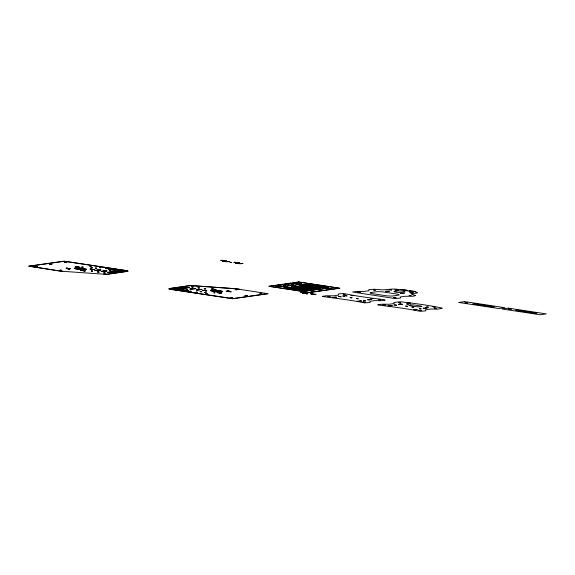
<?xml version="1.0" encoding="UTF-8"?>
<svg xmlns="http://www.w3.org/2000/svg" width="575" height="575" viewBox="0 0 575 575"><rect width="100%" height="100%" fill="white"/><g stroke="black" fill="none" stroke-linecap="round" stroke-linejoin="round"><path stroke-width="0.86" d="M113.606 271.069L119.111 270.257L122.044 270.545M116.56 272.133L113.131 272.219L116.574 272.147M187.939 290.598L185.718 290.914L181.678 290.303C183.605 289.347 191.533 290.878 187.407 290.993M115.216 269.603C110.817 270.652 104.736 268.432 111.442 268.935M277.006 285.229L282.993 284.366L323.186 290.468L317.192 291.331M284.711 284.115L290.706 283.259L330.891 289.362L324.904 290.217M284.51 287.823L285.43 287.694M303.686 290.734L304.606 290.605M111.176 268.985L108.977 269.316M114.274 272.363L115.992 272.119L113.713 272.277L114.267 272.363M68.497 269.086L68.727 269.179M60.67 270.207L60.979 270.308M106.677 268.64L106.131 268.582L107.374 268.662L105.534 268.525L106.663 268.726M186.127 291L181.118 290.238L184.244 289.937M65.816 262.365L66.204 262.308L65.687 262.178M51.089 264.486L51.132 264.32M36.354 266.599C37.655 266.419 34.162 266.275 35.801 266.57M76.008 266.814L78.761 267.317M69.906 268.676L67.031 268.158M81.621 270.387L84.676 270.918M104.291 272.902L105.369 273.017L104.521 272.996M188.499 287.45L184.367 288.111M194.752 288.398C181.312 289.786 200.445 288.715 194.695 288.312M276.805 286.487C276.129 287.026 280.42 286.58 276.855 286.408M190.95 289.088C204.412 287.73 185.258 288.751 191.008 289.168M204.815 288.808L205.893 288.923L205.239 288.758M186.681 289.563L186.932 289.577M201.006 289.347L196.952 290.023M197.203 290.037L201.487 289.419L196.154 289.951L202.077 289.462L200.948 289.261M236.224 289.692L235.743 289.635L236.986 289.714L235.146 289.577L236.275 289.778M217.752 292.553L220.714 293.077M214.274 292.704C216.904 292.998 211.902 292.632 214.669 292.74M261.223 293.523C262.473 293.3 258.843 293.25 260.856 293.509M246.488 295.636L246.876 295.579L246.359 295.449M231.754 297.757L231.804 297.591M117.401 271.652L122.612 270.868L121.929 270.624M179.493 288.255L174.29 289.067L177.157 289.613M50.909 264.478L52.059 264.471L50.959 264.299M76.087 266.822C71.228 266.462 85.991 268.194 76.389 266.85M82.541 267.195C78.847 266.857 86.322 267.217 82.196 267.246M69.819 268.676L70.675 268.69L66.772 268.23M90.857 269.064L93.653 269.574M60.9 270.308C63.502 270.372 58.226 269.97 60.727 270.293M92 271.098L91.748 271.069M98.267 272.047L98.181 272.04M292.208 284.302L291.647 284.352L292.165 284.481M284.826 285.617C286.609 285.495 282.512 285.286 284.639 285.61M186.76 289.563C184.151 289.527 189.606 289.879 186.846 289.57M227.075 291.23L230.122 291.676M200.948 291.705L199.956 291.59L200.776 291.69M196.765 292.308L197.613 292.323L196.592 292.294M261.043 293.516C264.55 293.444 256.623 293.027 261.172 293.602M220.8 293.085L216.998 292.574L221.662 293.099L217.702 292.474M231.581 297.749C234.751 297.943 229.655 297.21 231.2 297.721M64.199 261.266L29.354 266.211L57.852 270.66A13.326 1.761 4 0 0 62.804 271.242M232.695 298.633L267.555 293.674L266.973 293.487M119.442 270.257L113.016 271.019L117.185 271.637M179.429 288.168L180.306 288.248M186.271 290.835L187.278 290.893M65.521 262.085L64.163 262.157L66.793 262.351L65.09 262.315M65.773 262.444L65.09 262.394M90.325 265.902C87.026 266.088 93.495 266.074 90.275 266.067M50.794 264.205L49.428 264.277L50.722 264.471M100.237 267.526C97.887 267.627 102.875 267.734 100.028 267.67M91.612 267.195C88.766 267.26 94.228 267.583 91.677 267.282M100.409 267.777L99.928 267.742M75.958 266.735L76.439 266.771M109.854 270.157L110.328 270.192M110.026 270.408C112.865 270.351 107.295 270.07 110.048 270.336M66.959 268.072L66.017 268.166L69.726 268.669M93.718 269.661L94.688 269.61L90.002 269.043L94.099 269.567L90.951 269.064M69.949 268.762L69.244 268.697M68.439 268.999C71.631 269.431 65.945 269.05 68.662 269.093M91.892 271.17C94.717 271.113 89.341 270.775 91.828 271.084M84.482 270.99C89.657 271.048 72.946 269.502 84.41 270.904M108.208 272.528L113.268 271.882L108.064 272.428M300.172 283.374L301.286 283.281L300.172 283.288M300.509 283.403C304.527 283.353 297.002 282.785 300.344 283.31M61.029 270.394L60.555 270.358M292.761 284.266L291.058 284.309L292.761 284.352M292.33 284.575L293.688 284.503L292.402 284.309M284.618 285.689C288.664 285.624 281.01 285.085 284.452 285.595M192.244 286.817C196.233 287.399 189.01 286.76 192.46 286.911M188.449 287.363L189.577 287.565L184.273 288.183M212.412 288.916L211.442 288.966L215.187 289.505M215.165 289.584L216.128 289.534L212.484 289.002M228.038 290.634L228.512 290.67M228.21 290.893L229.166 290.835L228.253 290.727M205.922 290.914L206.892 290.857L202.228 290.332L206.303 290.813L203.241 290.325M203.155 290.317L205.857 290.828M200.668 291.525L201.796 291.726L200.84 291.777M214.223 292.618L214.698 292.653M246.193 295.356L244.835 295.435L247.466 295.629L245.762 295.586M246.445 295.723L245.762 295.672M119.384 270.178L120.11 270.25M117.163 271.716L123.194 270.911L121.72 270.588M179.709 288.262C165.305 288.614 181.412 290.9 183.008 288.751M232.595 298.705L231.883 298.648M91.849 267.217L91.569 267.361M96.291 268.144L95.098 268.18L96.938 268.317L95.687 268.223L96.19 268.223M51.132 264.234L50.039 264.349L50.535 264.45M76.18 266.822L79.918 267.368L78.71 267.397M106.368 270.768L101.063 271.386L107.015 270.933L101.66 271.429L106.274 270.839M112.621 271.716L107.345 272.37L108.143 272.442M107.971 272.507L112.528 271.788M84.496 270.911L84.015 270.94M104.715 272.852L103.522 272.881L104.413 273.067M198.713 287.859C201.976 288.233 195.32 287.716 198.799 287.867M228.232 290.813L227.348 290.734L228.419 290.742M204.937 288.973L204.046 288.787L205.146 288.83M227.161 291.23C239.236 292.74 220.771 290.893 227.65 291.209M190.706 291.209L189.52 291.245L190.426 291.353M205.325 292.538L206.238 292.653L205.045 292.682M196.959 292.158L195.795 292.222L196.679 292.301M231.804 297.505L230.101 297.548L231.387 297.742M64.68 261.302L125.932 270.588A3.572 0.474 4 0 1 127.061 271.314L107.662 274.103A4.442 0.589 4 0 1 103.859 274.117M117.034 271.623L113.634 271.091M179.781 288.269L183.878 288.88L177.057 289.685M112.65 269.97L115.805 269.632L111.183 268.985M212.879 288.966L212.046 289.024L215.093 289.498M205.412 292.553L204.42 292.553L205.138 292.61M190.339 291.345L191.36 291.374L190.684 291.295M231.905 298.569L170.962 289.318A3.572 0.474 4 0 1 169.833 288.585L189.232 285.797A4.442 0.589 4 0 1 193.035 285.782L234.09 288.657A13.326 1.761 4 0 1 239.042 289.247L268.144 293.717L232.832 298.72L170.214 289.29A4.162 0.553 4 0 1 169.079 288.557L188.744 285.725A5.017 0.661 4 0 1 193.028 285.703L234.147 288.585A13.951 1.847 4 0 1 239.344 289.196M415.545 295.6L413.173 296.218A5.577 0.74 4 0 1 410.773 296.319L405.26 296.254L400.257 296.973L400.567 297.821A3.996 0.525 4 0 1 400.092 298.102L395.054 298.554L352.655 292.021L356.313 291.453A3.996 0.525 4 0 1 358.211 291.388L363.975 291.46L368.97 290.742L368.676 289.929A5.577 0.74 4 0 1 369.373 289.577L373.829 289.247L382.842 289.872L392.466 289.045A5.067 0.668 4 0 1 398.245 289.405L403.032 289.512L407.129 290.31L403.348 290.152L403.743 290.317L409.838 291.187L410.981 291.079L409.041 290.67L410.802 290.691L415.56 291.554L415.121 291.963A5.067 0.668 4 0 1 417.385 292.833L411.527 294.228L415.545 295.6M302.644 292.948L305.814 292.804L302.644 292.948M312.318 294.414L315.495 294.271L312.318 294.414M28.772 266.16L57.55 270.703A13.951 1.847 4 0 0 62.747 271.314L103.867 274.196A5.017 0.661 4 0 0 108.15 274.182L127.815 271.342A4.162 0.553 4 0 0 126.68 270.609L64.062 261.187L28.772 266.16M322.316 296.362L322.877 296.571C336.964 298.468 350.7 300.021 364.557 302.896L369.624 302.479A3.996 0.525 4 0 0 370.214 302.184L369.905 301.329L374.9 300.617L380.413 300.682A5.577 0.74 4 0 0 382.95 300.567L384.603 300.33A3.551 0.467 4 0 0 383.482 299.604C370.702 297.9 358.254 296.556 345.704 293.868A3.551 0.467 4 0 0 340.824 293.681L339.013 293.94A5.577 0.74 4 0 0 338.316 294.292L338.618 295.104L333.615 295.823L327.851 295.751A3.996 0.525 4 0 0 325.96 295.816L322.316 296.362M377.883 304.8L378.443 305.009C392.531 306.906 406.266 308.459 420.124 311.334L425.191 310.917A3.996 0.525 4 0 0 425.773 310.622L425.464 309.767L430.467 309.048L435.979 309.12A5.577 0.74 4 0 0 438.509 309.005L442.096 308.344A3.349 0.446 4 0 0 442.067 308.071C428.533 305.167 414.891 303.463 401.127 301.853A3.349 0.446 4 0 0 399.28 301.846L394.579 302.378A5.577 0.74 4 0 0 393.882 302.723L394.177 303.543L389.182 304.261L383.417 304.189A3.996 0.525 4 0 0 381.527 304.254L377.883 304.8M239.315 262.933L237.489 262.847L239.315 262.933M226.701 261.007L224.077 261.057C226.945 262.408 218.018 260.058 224.171 261.33L223.725 260.842L226.701 261.007M239.725 262.983L235.312 263.062L239.725 262.983M231.438 262.423L230.036 262.437L231.438 262.423M307.783 293.782L306.382 293.796L307.783 293.782M235.764 263.034L237.798 263.185L235.764 263.034M34.759 266.354L37.332 266.584L34.759 266.354M94.853 270.408L100.762 269.984L94.853 270.408M95.421 270.473L100.172 269.941L95.421 270.473M97.312 271.903L99.116 272.068L97.312 271.903M183.662 287.989L188.981 287.522L183.662 287.989M205.721 293.782L207.525 293.947L205.721 293.782M275.892 286.458L277.869 286.645L275.892 286.458M327.448 296.499L330.028 296.729L327.448 296.499M332.53 297.354L335.103 297.591L332.53 297.354M334.866 297.117L336.662 297.282L334.866 297.117M338.459 296.506L341.033 296.736L338.459 296.506M343.246 294.321L345.05 294.486L343.246 294.321M342.808 295.974L344.612 296.139L342.808 295.974M344.389 295.651L346.962 295.888L344.389 295.651M351.059 295.507L352.863 295.672L351.059 295.507M350.132 297.663L351.936 297.828L350.132 297.663M357.808 292.136L360.381 292.366L357.808 292.136M356.385 298.612L358.189 298.777L356.385 298.612M357.801 301.178L359.605 301.343L357.801 301.178M373.613 289.958L375.41 290.123L373.613 289.958M359.749 300.897L361.553 301.056L359.749 300.897M363.731 300.322L365.535 300.488L363.731 300.322M363.026 301.897L365.599 302.134L363.026 301.897M367.698 299.755L369.502 299.913L367.698 299.755M369.66 299.474L371.464 299.632L369.66 299.474M371.019 298.54L372.823 298.698L371.019 298.54M385.782 291.281L389.376 291.194L385.782 291.281M389.656 289.764L391.618 289.944L389.656 289.764M378.839 299.726L380.643 299.891L378.839 299.726M395.018 289.951L398.612 289.865L395.018 289.951M400.624 289.663L402.579 289.843L400.624 289.663M383.015 304.937L385.588 305.167L383.015 304.937M393.379 297.534L395.952 297.771L393.379 297.534M400.552 293.523L404.146 293.437L400.552 293.523M388.096 305.792L390.669 306.029L388.096 305.792M390.425 305.555L392.229 305.713L390.425 305.555M409.788 292.193L413.382 292.107L409.788 292.193M411.793 291.36L413.748 291.539L411.793 291.36M394.026 304.937L396.599 305.174L394.026 304.937M410.794 292.977L412.757 293.149L410.794 292.977M398.806 302.759L400.61 302.917L398.806 302.759M409.177 295.356L410.981 295.521L409.177 295.356M398.374 304.412L400.178 304.57L398.374 304.412M399.956 304.089L402.529 304.319L399.956 304.089M407.776 302.96L410.349 303.197L407.776 302.96M406.626 303.945L408.43 304.11L406.626 303.945M405.698 306.101L407.503 306.267L405.698 306.101M411.952 307.05L413.756 307.215L411.952 307.05M413.368 309.616L415.164 309.774L413.368 309.616M415.315 309.328L417.119 309.494L415.315 309.328M419.29 308.761L421.094 308.926L419.29 308.761M418.593 310.335L421.166 310.572L418.593 310.335M423.265 308.186L425.069 308.351L423.265 308.186M425.227 307.905L427.031 308.071L425.227 307.905M426.585 306.971L428.389 307.136L426.585 306.971M433.047 306.784L434.851 306.949L433.047 306.784M434.405 308.157L436.202 308.322L434.405 308.157M465.053 302.601L467.626 302.838L465.053 302.601M508.286 309.091L511.146 309.35L508.286 309.091M180.342 287.723L183.763 287.658L180.342 287.723M222.36 260.303L220.872 260.425L222.36 260.303M235.477 262.293L233.982 262.416L235.477 262.293M302.148 292.186L300.653 292.301L302.148 292.186M311.822 293.652L310.335 293.768L311.822 293.652M223.596 260.489L222.115 260.612L223.596 260.489M236.706 262.48L235.225 262.603L236.706 262.48M303.377 292.373L301.897 292.488L303.377 292.373M313.059 293.839L311.578 293.962L313.059 293.839M306.259 292.984L302.148 292.848L306.259 292.984M315.941 294.457L311.822 294.314L315.941 294.457M227.182 261.733L225.551 261.632L229.914 261.532L227.182 261.733M240.292 263.724L238.668 263.623L243.024 263.522L240.292 263.724M370.904 292.517L370.566 292.574A6.016 0.798 4 0 0 372.205 293.631L385.789 295.694A6.016 0.798 4 0 0 392.905 295.967L398.662 295.14A6.016 0.798 4 0 0 397.023 294.077L383.446 292.021A6.016 0.798 4 0 0 376.323 291.748L370.904 292.517M275.288 285.322L268.676 286.278L309.86 292.531L316.473 291.575L275.288 285.322M282.807 284.244L276.194 285.193L317.378 291.446L323.991 290.497L282.807 284.244M290.519 283.137L283.906 284.086L325.083 290.339L331.696 289.39L290.519 283.137M298.698 281.958L292.086 282.907L333.27 289.16L339.882 288.212L298.698 281.958M275.475 285.444L269.488 286.307L309.673 292.409L315.668 291.547L275.475 285.444M298.885 282.081L292.898 282.943L333.083 289.045L339.077 288.183L298.885 282.081M285.243 287.572L283.705 287.795L303.873 290.857L305.411 290.634L285.243 287.572M292.761 286.494L291.223 286.717L311.391 289.778L312.929 289.556L292.761 286.494M300.466 285.387L298.928 285.603L319.096 288.672L320.634 288.449L300.466 285.387M308.653 284.208L307.115 284.431L327.283 287.493L328.821 287.27L308.653 284.208M292.948 286.616L292.028 286.745L312.124 289.527L292.948 286.616M300.653 285.502L299.733 285.638L319.829 288.413L300.653 285.502M308.84 284.33L307.92 284.46L328.016 287.241L308.84 284.33M396.628 290.972L394.673 291.252A4.622 0.611 4 0 0 396.132 292.201A4.622 0.611 4 0 0 402.486 292.438L404.441 292.158A4.622 0.611 4 0 0 402.982 291.216A4.622 0.611 4 0 0 396.628 290.972M410.442 304.951L409.285 305.117A3.342 0.446 4 0 0 410.349 305.799L415.632 306.604A3.342 0.446 4 0 0 420.232 306.777L421.382 306.612A3.342 0.446 4 0 0 420.325 305.929L415.042 305.124A3.342 0.446 4 0 0 410.442 304.951M464.643 301.595L458.649 302.45L498.841 308.552L504.828 307.697L464.643 301.595M474.411 303.722L472.866 303.938L493.034 307L494.579 306.784L474.411 303.722M508.343 308.135L502.212 309.012L540.126 314.769L546.25 313.893L508.343 308.135M517.026 310.141L515.66 310.335L535.533 313.353L536.899 313.159L517.026 310.141M80.938 268.331L79.947 268.202A4.032 0.532 4 0 0 75.368 268.115A4.032 0.532 4 0 0 75.828 268.791L80.723 269.531A4.032 0.532 4 0 0 85.308 269.625A4.032 0.532 4 0 0 84.841 268.942L80.938 268.331M217.163 290.497L216.171 290.368A4.032 0.532 4 0 0 211.586 290.282A4.032 0.532 4 0 0 212.053 290.957L216.947 291.705A4.032 0.532 4 0 0 221.526 291.791A4.032 0.532 4 0 0 221.059 291.108L217.163 290.497M84.345 268.755L81.219 268.281A4.622 0.611 4 0 0 74.865 268.036A4.622 0.611 4 0 0 76.324 268.985L79.451 269.459A4.622 0.611 4 0 0 85.804 269.697A4.622 0.611 4 0 0 84.345 268.755M220.563 290.921L217.436 290.447A4.622 0.611 4 0 0 211.09 290.202A4.622 0.611 4 0 0 212.549 291.151L215.675 291.626A4.622 0.611 4 0 0 222.029 291.863A4.622 0.611 4 0 0 220.563 290.921"/></g></svg>
